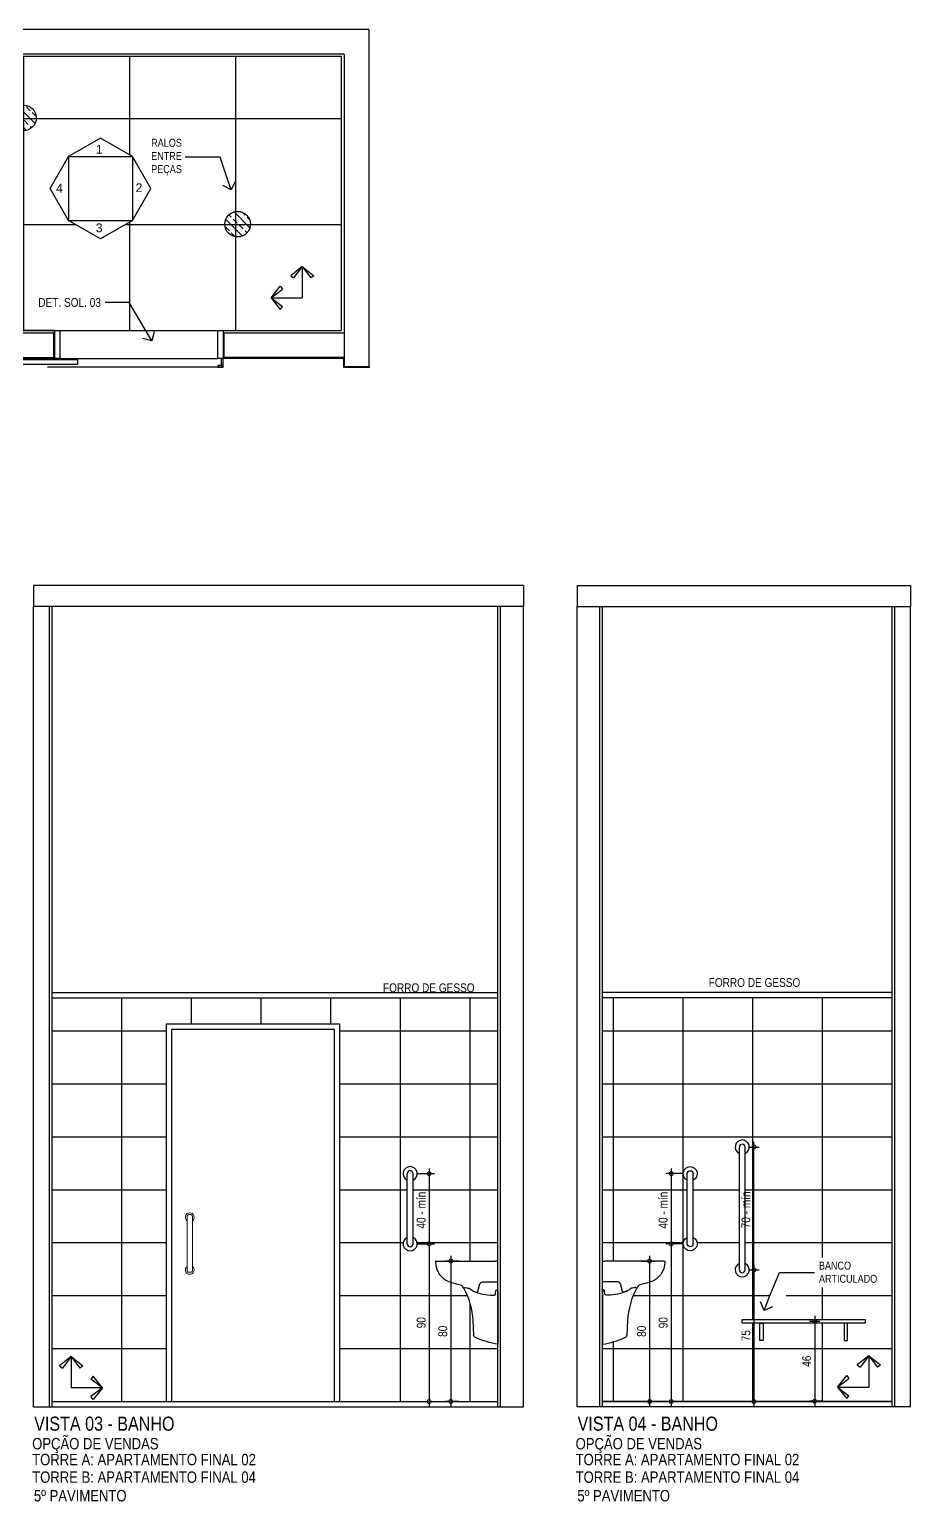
# Model space of a CAD drawing. Header units: metres. Extents: x 3 to 168, y -142 to 28.
# Drawn here: x 88.39 to 93.4, y -102.99 to -94.6 of the extents above; entities that cross this region are included whole.
import ezdxf
from ezdxf import colors
from ezdxf.entities.mleader import LeaderData, LeaderLine
from ezdxf.math import Vec2, Vec3

# ---------------------------------------------------------------- set-up
doc = ezdxf.new("R2010")
doc.units = ezdxf.units.M
doc.linetypes.add('DASHEDX2', pattern=[1.5, 1, -0.5])
for name, color, linetype in [('ARQ-ALV ACAB', 4, 'Continuous'), ('ARQ-ALV OSSO', 5, 'Continuous'), ('ARQ-AUX1', 1, 'Continuous'), ('ARQ-AUX2', 2, 'Continuous'), ('ARQ-CAX', 1, 'Continuous'), ('ARQ-CERÂMICA', 7, 'Continuous'), ('ARQ-DIM', 2, 'Continuous'), ('ARQ-HID', 2, 'Continuous'), ('ARQ-PRJ', 7, 'DASHEDX2'), ('ARQ-SIM', 1, 'Continuous'), ('ARQ-TXT', 2, 'Continuous')]:
    doc.layers.add(name, color=color, linetype=linetype)
doc.layers.add('ARQ-POR', color=1, linetype='Continuous', lineweight=20)
doc.styles.add('Adesa', font='ARIALN.TTF')
doc.styles.add('Arial', font='arial.ttf')
doc.dimstyles.new('ADESA 1-0025', dxfattribs={"dimtxt": 0.05, "dimasz": 0.045, "dimexe": 0.03, "dimexo": 0.04, "dimgap": 0.02, "dimtad": 1, "dimtoh": 1, "dimdec": 0, "dimlfac": 100, "dimzin": 4, "dimtxsty": 'Adesa', "dimblk": 'DOTSMALL', "dimcen": 1, "dimdle": 0.03, "dimclrd": 1, "dimclre": 1, "dimclrt": 256, "dimazin": 1, "dimtm": 1e-09, "dimtfac": 1, "dimtdec": 0, "dimtix": 1, "dimtmove": 2, "dimatfit": 0, "dimldrblk": 'DOTSMALL', "dimfxl": 0.8, "dimtvp": 2, "dimtolj": 1, "dimtzin": 0, "dimarcsym": 0})

# ---------------------------------------------------------------- blocks, each defined once
blk = doc.blocks.new('A$C3DDA30F3')
for points in [[(0.03, 0.22), (0, 0.22), (0, 0.21), (0.03, 0.21)], [(0.01, 0.21), (0, 0.21), (0, 0.17), (0.01, 0.17)], [(0, 0.17), (0.03, 0.17), (0.03, 0.01), (0, 0.01)], [(0.83, 0.205), (1.78, 0.205), (1.78, 0.175), (0.83, 0.175)], [(0.93, 0.17), (0.96, 0.17), (0.96, 0.01), (0.93, 0.01)]]:
    blk.add_lwpolyline(points, close=True)
at = {"layer": 'ARQ-PRJ'}
for points in [[(0, 0.22), (1.91, 0.22)], [(1.91, 0.17), (1.91, 0.17), (1.91, 0.22)]]:
    blk.add_lwpolyline(points, dxfattribs=at)
blk = doc.blocks.new('VISTA')
at = {"layer": 'ARQ-SIM'}
blk.add_lwpolyline([(-0.00525, -0.00909), (-0.00525, 0.00909), (0, 0)], close=True, dxfattribs=at)
at = {"layer": 'ARQ-SIM', "color": 5, "style": 'Adesa'}
blk.add_attdef('4', (-0.0019, -0.00135), '', height=0.0025, rotation=90, dxfattribs=at)
blk = doc.blocks.new('_DotSmall')
at = {"color": 0, "linetype": 'ByBlock', "const_width": 0.5}
blk.add_lwpolyline([(-0.0625, 0, 1), (0.0625, 0, 1)], format="xyb", close=True, dxfattribs=at)
blk = doc.blocks.new('*D412')
at = {"layer": 'ARQ-DIM', "color": 1, "lineweight": -2, "transparency": 16777216}
for p, q in [((92.4856, -100.9686), (92.5423, -100.9686)), ((92.5123, -101.6986), (92.5123, -100.9386)), ((92.4856, -101.6686), (92.5423, -101.6686))]:
    blk.add_line(p, q, dxfattribs=at)
at = {"layer": 'Defpoints', "color": 0, "transparency": 16777216}
for p in [(92.4456, -100.9686), (92.5123, -100.9686), (92.4456, -101.6686)]:
    blk.add_point(p, dxfattribs=at)
at = {"layer": 'ARQ-DIM', "color": 1, "lineweight": -2, "transparency": 16777216, "xscale": 0.045, "yscale": 0.045, "zscale": 0.045}
for p, rotation in [((92.5123, -100.9686), 90), ((92.5123, -101.6686), 270)]:
    blk.add_blockref('_DotSmall', p, dxfattribs=dict(at, rotation=rotation))
at = {"layer": 'ARQ-DIM', "transparency": 16777216, "insert": (92.4667, -101.3186), "char_height": 0.05, "attachment_point": 5, "rotation": 90, "style": 'Adesa'}
blk.add_mtext('\\A1;70 - mín.', dxfattribs=at)
blk = doc.blocks.new('barra2')
for p, q in [((-0.03, 0.0165), (0.67, 0.0165)), ((-0.03, -0.0165), (0.67, -0.0165))]:
    blk.add_line(p, q)
for centre, radius, start, end in [((-0.03, 0), 0.04, 24.36198, 335.63802), ((-0.03, 0), 0.0165, 90, 270), ((0.67, 0), 0.04, 204.36198, 155.63802), ((0.67, 0), 0.0165, 270, 90)]:
    blk.add_arc(centre, radius, start, end)
blk = doc.blocks.new('*D413')
at = {"layer": 'ARQ-DIM', "color": 1, "lineweight": -2, "transparency": 16777216}
for p, q in [((92.5123, -101.6386), (92.5123, -102.4486)), ((92.4818, -101.6686), (92.5423, -101.6686)), ((92.4818, -102.4186), (92.5423, -102.4186))]:
    blk.add_line(p, q, dxfattribs=at)
at = {"layer": 'Defpoints', "color": 0, "transparency": 16777216}
for p in [(92.4418, -101.6686), (92.4418, -102.4186), (92.5123, -102.4186)]:
    blk.add_point(p, dxfattribs=at)
at = {"layer": 'ARQ-DIM', "color": 1, "lineweight": -2, "transparency": 16777216, "xscale": 0.045, "yscale": 0.045, "zscale": 0.045}
for p, rotation in [((92.5123, -101.6686), 90), ((92.5123, -102.4186), 270)]:
    blk.add_blockref('_DotSmall', p, dxfattribs=dict(at, rotation=rotation))
at = {"layer": 'ARQ-DIM', "transparency": 16777216, "insert": (92.4669, -102.0436), "char_height": 0.05, "attachment_point": 5, "rotation": 90, "style": 'Adesa'}
blk.add_mtext('\\A1;75', dxfattribs=at)
blk = doc.blocks.new('*D414')
at = {"layer": 'ARQ-DIM', "color": 1, "lineweight": -2, "transparency": 16777216}
for p, q in [((92.8293, -101.9614), (92.8882, -101.9614)), ((92.8582, -101.9314), (92.8582, -102.4468)), ((92.903, -102.4168), (92.8282, -102.4168))]:
    blk.add_line(p, q, dxfattribs=at)
at = {"layer": 'Defpoints', "color": 0, "transparency": 16777216}
for p in [(92.7893, -101.9614), (92.8582, -102.4168), (92.943, -102.4168)]:
    blk.add_point(p, dxfattribs=at)
at = {"layer": 'ARQ-DIM', "color": 1, "lineweight": -2, "transparency": 16777216, "xscale": 0.045, "yscale": 0.045, "zscale": 0.045}
for p, rotation in [((92.8582, -101.9614), 90), ((92.8582, -102.4168), 270)]:
    blk.add_blockref('_DotSmall', p, dxfattribs=dict(at, rotation=rotation))
at = {"layer": 'ARQ-DIM', "transparency": 16777216, "insert": (92.8126, -102.1891), "char_height": 0.05, "attachment_point": 5, "rotation": 90, "style": 'Adesa'}
blk.add_mtext('\\A1;46', dxfattribs=at)
blk = doc.blocks.new('_Open90')
at = {"color": 0, "linetype": 'ByBlock', "lineweight": -2}
for p, q in [((0, 0), (-1, 0)), ((-0.5, 0.5), (0, 0)), ((0, 0), (-0.5, -0.5))]:
    blk.add_line(p, q, dxfattribs=at)
blk = doc.blocks.new('A$C5FB24879')
for p, q in [((0, 0.2579), (0, 0.4299)), ((0, 0.4299), (0.0144, 0.4299)), ((0, 0.2579), (0, -0.0437)), ((0.1435, 0.0907), (0.1391, 0.0084))]:
    blk.add_line(p, q)
blk.add_lwpolyline([(0.351, 0.4299, -0.439815), (0.3554, 0.426, -0.331931), (0.2709, 0.3099, -0.01466), (0.2144, 0.2942, 0.272731), (0.1998, 0.28, -0.743106), (0.1903, 0.2787, 0.372784), (0.1868, 0.2804, -0.001465), (0.1839, 0.2795, -0.012311), (0.1601, 0.2734, -0.169504), (0.1191, 0.2529, -0.348371), (0.1136, 0.257), (0.1022, 0.2997, 0.339603), (0.0877, 0.3108), (0, 0.3108)], format="xyb")
blk.add_lwpolyline([(0.3515, 0.4299), (0.0145, 0.4299)])
at = {"ltscale": 0.041515}
blk.add_lwpolyline([(0.1413, 0.2594, -0.10405), (0.0305, 0.236), (0.0222, 0.236, -0.385314), (0.0132, 0.2441), (0.0114, 0.2624, 0.385314), (0.0074, 0.266), (0.003, 0.266, 0.414214), (0, 0.263)], format="xyb", dxfattribs=at)
for centre, radius, start, end in [((0.5931, 0.0669), 0.4502, 152.11423, 176.97564), ((0.1241, 0.0092), 0.015, 285.44377, 356.97588), ((-0.0786, 0.4503), 0.5003, 279.03956, 294.36913)]:
    blk.add_arc(centre, radius, start, end)
blk = doc.blocks.new('*D424')
at = {"layer": 'ARQ-DIM', "color": 1, "lineweight": -2, "transparency": 16777216}
for p, q in [((91.8725, -101.6186), (91.9479, -101.6186)), ((91.9179, -101.5886), (91.9179, -102.4486)), ((91.8725, -102.4186), (91.9479, -102.4186))]:
    blk.add_line(p, q, dxfattribs=at)
at = {"layer": 'Defpoints', "color": 0, "transparency": 16777216}
for p in [(91.8325, -101.6186), (91.8325, -102.4186), (91.9179, -102.4186)]:
    blk.add_point(p, dxfattribs=at)
at = {"layer": 'ARQ-DIM', "color": 1, "lineweight": -2, "transparency": 16777216, "xscale": 0.045, "yscale": 0.045, "zscale": 0.045}
for p, rotation in [((91.9179, -101.6186), 90), ((91.9179, -102.4186), 270)]:
    blk.add_blockref('_DotSmall', p, dxfattribs=dict(at, rotation=rotation))
at = {"layer": 'ARQ-DIM', "transparency": 16777216, "insert": (91.8724, -102.0186), "char_height": 0.05, "attachment_point": 5, "rotation": 90, "style": 'Adesa'}
blk.add_mtext('\\A1;80', dxfattribs=at)
blk = doc.blocks.new('*U275')
for p, q in [((-0.03, 0.0165), (0.37, 0.0165)), ((-0.03, -0.0165), (0.37, -0.0165))]:
    blk.add_line(p, q)
for centre, radius, start, end in [((-0.03, 0), 0.04, 24.36198, 335.63802), ((-0.03, 0), 0.0165, 90, 270), ((0.37, 0), 0.04, 204.36198, 155.63802), ((0.37, 0), 0.0165, 270, 90)]:
    blk.add_arc(centre, radius, start, end)
blk = doc.blocks.new('*D425')
at = {"layer": 'ARQ-DIM', "color": 1, "lineweight": -2, "transparency": 16777216}
for p, q in [((92.041, -101.4904), (92.041, -102.4489)), ((92.1093, -101.5204), (92.011, -101.5204)), ((92.3007, -102.4189), (92.011, -102.4189))]:
    blk.add_line(p, q, dxfattribs=at)
at = {"layer": 'Defpoints', "color": 0, "transparency": 16777216}
for p in [(92.1493, -101.5204, -0.0002), (92.041, -102.4189), (92.3407, -102.4189, -0.0001)]:
    blk.add_point(p, dxfattribs=at)
at = {"layer": 'ARQ-DIM', "color": 1, "lineweight": -2, "transparency": 16777216, "xscale": 0.045, "yscale": 0.045, "zscale": 0.045}
for p, rotation in [((92.041, -101.5204), 90), ((92.041, -102.4189), 270)]:
    blk.add_blockref('_DotSmall', p, dxfattribs=dict(at, rotation=rotation))
at = {"layer": 'ARQ-DIM', "transparency": 16777216, "insert": (91.9954, -101.9696), "char_height": 0.05, "attachment_point": 5, "rotation": 90, "style": 'Adesa'}
blk.add_mtext('\\A1;90', dxfattribs=at)
blk = doc.blocks.new('*D426')
at = {"layer": 'ARQ-DIM', "color": 1, "lineweight": -2, "transparency": 16777216}
for p, q in [((92.1093, -101.1204), (92.011, -101.1204)), ((92.041, -101.0904), (92.041, -101.5504)), ((92.1058, -101.5204), (92.011, -101.5204))]:
    blk.add_line(p, q, dxfattribs=at)
at = {"layer": 'Defpoints', "color": 0, "transparency": 16777216}
for p in [(92.1493, -101.1204, -0.0002), (92.041, -101.5204), (92.1458, -101.5204, -0.0001)]:
    blk.add_point(p, dxfattribs=at)
at = {"layer": 'ARQ-DIM', "color": 1, "lineweight": -2, "transparency": 16777216, "xscale": 0.045, "yscale": 0.045, "zscale": 0.045}
for p, rotation in [((92.041, -101.1204), 90), ((92.041, -101.5204), 270)]:
    blk.add_blockref('_DotSmall', p, dxfattribs=dict(at, rotation=rotation))
at = {"layer": 'ARQ-DIM', "transparency": 16777216, "insert": (91.9954, -101.3204), "char_height": 0.05, "attachment_point": 5, "rotation": 90, "style": 'Adesa'}
blk.add_mtext('\\A1;40 - mín.', dxfattribs=at)
blk = doc.blocks.new('*D427')
at = {"layer": 'ARQ-DIM', "color": 1, "lineweight": -2, "transparency": 16777216}
for p, q in [((90.8309, -101.6186), (90.7555, -101.6186)), ((90.7855, -101.5886), (90.7855, -102.4486)), ((90.8309, -102.4186), (90.7555, -102.4186))]:
    blk.add_line(p, q, dxfattribs=at)
at = {"layer": 'Defpoints', "color": 0, "transparency": 16777216}
for p in [(90.8709, -101.6186), (90.7855, -102.4186), (90.8709, -102.4186)]:
    blk.add_point(p, dxfattribs=at)
at = {"layer": 'ARQ-DIM', "color": 1, "lineweight": -2, "transparency": 16777216, "xscale": 0.045, "yscale": 0.045, "zscale": 0.045}
for p, rotation in [((90.7855, -101.6186), 90), ((90.7855, -102.4186), 270)]:
    blk.add_blockref('_DotSmall', p, dxfattribs=dict(at, rotation=rotation))
at = {"layer": 'ARQ-DIM', "transparency": 16777216, "insert": (90.74, -102.0186), "char_height": 0.05, "attachment_point": 5, "rotation": 90, "style": 'Adesa'}
blk.add_mtext('\\A1;80', dxfattribs=at)
blk = doc.blocks.new('*D428')
at = {"layer": 'ARQ-DIM', "color": 1, "lineweight": -2, "transparency": 16777216}
for p, q in [((90.6624, -101.4904), (90.6624, -102.4489)), ((90.5941, -101.5204), (90.6924, -101.5204)), ((90.4427, -102.4189), (90.6924, -102.4189))]:
    blk.add_line(p, q, dxfattribs=at)
at = {"layer": 'Defpoints', "color": 0, "transparency": 16777216}
for p in [(90.5541, -101.5204, -0.0002), (90.4027, -102.4189, -0.0001), (90.6624, -102.4189)]:
    blk.add_point(p, dxfattribs=at)
at = {"layer": 'ARQ-DIM', "color": 1, "lineweight": -2, "transparency": 16777216, "xscale": 0.045, "yscale": 0.045, "zscale": 0.045}
for p, rotation in [((90.6624, -101.5204), 90), ((90.6624, -102.4189), 270)]:
    blk.add_blockref('_DotSmall', p, dxfattribs=dict(at, rotation=rotation))
at = {"layer": 'ARQ-DIM', "transparency": 16777216, "insert": (90.6169, -101.9696), "char_height": 0.05, "attachment_point": 5, "rotation": 90, "style": 'Adesa'}
blk.add_mtext('\\A1;90', dxfattribs=at)
blk = doc.blocks.new('*D429')
at = {"layer": 'ARQ-DIM', "color": 1, "lineweight": -2, "transparency": 16777216}
for p, q in [((90.5941, -101.1204), (90.6924, -101.1204)), ((90.6624, -101.0904), (90.6624, -101.5504)), ((90.5976, -101.5204), (90.6924, -101.5204))]:
    blk.add_line(p, q, dxfattribs=at)
at = {"layer": 'Defpoints', "color": 0, "transparency": 16777216}
for p in [(90.5541, -101.1204, -0.0002), (90.5576, -101.5204, -0.0001), (90.6624, -101.5204)]:
    blk.add_point(p, dxfattribs=at)
at = {"layer": 'ARQ-DIM', "color": 1, "lineweight": -2, "transparency": 16777216, "xscale": 0.045, "yscale": 0.045, "zscale": 0.045}
for p, rotation in [((90.6624, -101.1204), 90), ((90.6624, -101.5204), 270)]:
    blk.add_blockref('_DotSmall', p, dxfattribs=dict(at, rotation=rotation))
at = {"layer": 'ARQ-DIM', "transparency": 16777216, "insert": (90.6169, -101.3204), "char_height": 0.05, "attachment_point": 5, "rotation": 90, "style": 'Adesa'}
blk.add_mtext('\\A1;40 - mín.', dxfattribs=at)
blk = doc.blocks.new('PL RALO')
at = {"layer": 'ARQ-AUX2'}
h = blk.add_hatch(dxfattribs=at)
h.set_pattern_fill('BRASS', color=8, scale=0.01, angle=315)
h.set_pattern_definition([(315, (-278.116365, 1040.018154), (0.0449012806, 0.0449012806), []), (315, (-278.093914, 1040.040605), (0.0449012806, 0.0449012806), [0.03175, -0.015875])])
edge = h.paths.add_edge_path()
edge.add_arc((0, 0), 0.0729, 270, 630)
blk.add_circle((0, 0), 0.0729, dxfattribs=at)
blk = doc.blocks.new('Seta para pag.piso')
for p, q in [((0, 0.1126), (-0.0418, 0.0796)), ((0, 0.1126), (-0.0312, 0.0715)), ((0, 0.1126), (0, 0)), ((0, 0.1126), (0.0418, 0.0795)), ((0, 0.1126), (0.0312, 0.0715)), ((-0.0418, 0.0796), (-0.0312, 0.0715)), ((0.0418, 0.0795), (0.0312, 0.0715)), ((-0.1126, 0), (-0.0795, 0.0418)), ((-0.1126, 0), (-0.0715, 0.0312)), ((-0.1126, 0), (0, 0)), ((-0.1126, 0), (-0.0796, -0.0418)), ((-0.1126, 0), (-0.0715, -0.0312)), ((-0.0795, 0.0418), (-0.0715, 0.0312)), ((-0.0796, -0.0418), (-0.0715, -0.0312))]:
    blk.add_line(p, q)
blk = doc.blocks.new('AREAS MOLHADAS')
at = {"layer": 'ARQ-CERÂMICA'}
h = blk.add_hatch(dxfattribs=at)
h.set_pattern_fill('NET', color=256, scale=0.19)
h.set_pattern_definition([(0, (90.1635, -96.31593), (0, 0.60325), []), (90, (90.1635, -96.31593), (-0.60325, 4e-17), [])])
h.paths.add_polyline_path([(88.9722, -95.3254), (88.6085, -95.3254), (88.6085, -95.6892), (88.9722, -95.6892)], flags=0)
h.paths.add_polyline_path([(90.1635, -94.7559), (87.6234, -94.7559), (87.6234, -96.3159), (88.5284, -96.3158), (88.5584, -96.3158), (89.4584, -96.3159), (89.4884, -96.3159), (90.1635, -96.3159)])
h.paths.add_polyline_path([(88.6085, -95.3254), (88.7904, -95.2204), (88.9722, -95.3254), (89.0772, -95.5073), (88.9722, -95.6892), (88.7904, -95.7942), (88.6085, -95.6892), (88.5035, -95.5073)], flags=16)
h.paths.add_polyline_path([(88.7508, -95.321), (88.8148, -95.321), (88.8148, -95.2457), (88.7508, -95.2457)], flags=8)
h.paths.add_polyline_path([(88.525, -95.5428), (88.5888, -95.5428), (88.5888, -95.4678), (88.525, -95.4678)], flags=8)
h.paths.add_polyline_path([(88.9775, -95.5404), (89.0414, -95.5404), (89.0414, -95.4651), (88.9775, -95.4651)], flags=8)
h.paths.add_polyline_path([(88.7506, -95.7698), (88.815, -95.7698), (88.815, -95.6932), (88.7506, -95.6932)], flags=8)
h = blk.add_hatch(dxfattribs=at)
h.set_pattern_fill('LINE', color=256, scale=0.095)
h.set_pattern_definition([(0, (88.51396, -102.41855), (0, 0.301625), [])])
h.paths.add_polyline_path([(90.154, -102.4186), (91.054, -102.4186), (91.054, -102.0922, -0.066988), (90.9261, -102.0538, -0.328544), (90.9148, -102.0401), (90.9105, -101.9578, 0.107828), (90.8597, -101.7727, -0.406522), (90.8541, -101.7685, 0.272731), (90.8396, -101.7543, -0.014652), (90.7831, -101.7386, -0.331998), (90.6986, -101.6225, -0.4005), (90.7024, -101.6186), (91.0394, -101.6186), (91.054, -101.6186), (91.054, -100.1186), (88.514, -100.1186), (88.514, -102.4186), (89.164, -102.4186), (89.164, -100.2685), (90.154, -100.2685)])
h.paths.add_polyline_path([(90.5706, -101.1568), (90.5706, -101.484, -4.632624), (90.5376, -101.484), (90.5376, -101.1568, -4.632624)], flags=16)
h.paths.add_polyline_path([(90.7917, -102.0626), (90.7917, -101.9739), (90.6877, -101.9739), (90.6877, -102.0626)], flags=24)
h.paths.add_polyline_path([(90.6687, -102.0137), (90.6687, -101.925), (90.5646, -101.925), (90.5646, -102.0137)], flags=24)
h.paths.add_polyline_path([(90.6686, -101.4438), (90.6686, -101.1927), (90.5645, -101.1927), (90.5645, -101.4438)], flags=24)
h = blk.add_hatch(dxfattribs=at)
h.set_pattern_fill('LINE', color=256, scale=0.125, angle=90)
h.set_pattern_definition([(90, (88.51396, -102.41855), (-0.396875, 2e-17), [])])
h.paths.add_polyline_path([(90.154, -102.4186), (91.054, -102.4186), (91.054, -102.0922, -0.066988), (90.9261, -102.0538, -0.328544), (90.9148, -102.0401), (90.9105, -101.9578, 0.107828), (90.8597, -101.7727, -0.406522), (90.8541, -101.7685, 0.272731), (90.8396, -101.7543, -0.014652), (90.7831, -101.7386, -0.331998), (90.6986, -101.6225, -0.4005), (90.7024, -101.6186), (91.0394, -101.6186), (91.054, -101.6186), (91.054, -100.1186), (88.514, -100.1186), (88.514, -102.4186), (89.164, -102.4186), (89.164, -100.2685), (90.154, -100.2685)])
h.paths.add_polyline_path([(90.5706, -101.1568), (90.5706, -101.484, -4.632624), (90.5376, -101.484), (90.5376, -101.1568, -4.632624)], flags=16)
h.paths.add_polyline_path([(90.7917, -102.0626), (90.7917, -101.9739), (90.6877, -101.9739), (90.6877, -102.0626)], flags=24)
h.paths.add_polyline_path([(90.6687, -102.0137), (90.6687, -101.925), (90.5646, -101.925), (90.5646, -102.0137)], flags=24)
h.paths.add_polyline_path([(90.6686, -101.4438), (90.6686, -101.1927), (90.5645, -101.1927), (90.5645, -101.4438)], flags=24)
h = blk.add_hatch(dxfattribs=at)
h.set_pattern_fill('LINE', color=256, scale=0.095)
h.set_pattern_definition([(0, (93.29932, -102.41855), (0, 0.301625), [])])
h.paths.add_polyline_path([(91.6494, -100.1186), (91.6494, -101.6186), (91.6638, -101.6186), (92.0047, -101.6186, -0.341165), (91.9203, -101.7386, -0.014652), (91.8638, -101.7543, 0.272731), (91.8493, -101.7685, -0.406522), (91.8437, -101.7727, 0.107828), (91.7929, -101.9578), (91.7886, -102.0401, -0.328544), (91.7773, -102.0538, -0.066988), (91.6494, -102.0922), (91.6494, -102.4186), (93.2993, -102.4186), (93.2993, -100.1186)])
h.paths.add_polyline_path([(92.4621, -101.005), (92.4621, -101.6321, -4.632624), (92.4291, -101.6321), (92.4291, -101.005, -4.632624)], flags=16)
h.paths.add_polyline_path([(92.1658, -101.1568), (92.1658, -101.484, -4.632624), (92.1328, -101.484), (92.1328, -101.1568, -4.632624)], flags=16)
h.paths.add_polyline_path([(93.1456, -101.9514), (93.1456, -101.9714), (93.0456, -101.9714), (93.0456, -102.0714), (93.0256, -102.0714), (93.0256, -101.9714), (92.5656, -101.9714), (92.5656, -102.0714), (92.5456, -102.0714), (92.5456, -101.9714), (92.4456, -101.9714), (92.4456, -101.9514)], flags=16)
h.paths.add_polyline_path([(92.5185, -101.4429), (92.5185, -101.1919), (92.4144, -101.1919), (92.4144, -101.4429)], flags=24)
h.paths.add_polyline_path([(92.5186, -102.088), (92.5186, -101.9993), (92.4146, -101.9993), (92.4146, -102.088)], flags=24)
h.paths.add_polyline_path([(92.8644, -102.2324), (92.8644, -102.1437), (92.7603, -102.1437), (92.7603, -102.2324)], flags=24)
edge = h.paths.add_edge_path(flags=16)
edge.add_line((92.8675, -101.7681), (93.226, -101.7681))
edge.add_line((93.226, -101.7681), (93.226, -101.5986))
edge.add_line((93.226, -101.5986), (92.8675, -101.5986))
edge.add_line((92.8675, -101.5986), (92.8675, -101.7681))
edge.add_line((92.6575, -101.6832), (92.8575, -101.6832))
edge.add_line((92.5978, -101.8305), (92.6575, -101.6832))
edge.add_line((92.6185, -101.8793), (92.5697, -101.9))
edge.add_line((92.5697, -101.9), (92.549, -101.8511))
edge.add_line((92.5697, -101.9), (92.5978, -101.8305))
h.paths.add_polyline_path([(91.9241, -102.0626), (91.9241, -101.9739), (91.82, -101.9739), (91.82, -102.0626)], flags=24)
h.paths.add_polyline_path([(92.0472, -102.0137), (92.0472, -101.925), (91.9431, -101.925), (91.9431, -102.0137)], flags=24)
h.paths.add_polyline_path([(92.0472, -101.4438), (92.0472, -101.1927), (91.9431, -101.1927), (91.9431, -101.4438)], flags=24)
h = blk.add_hatch(dxfattribs=at)
h.set_pattern_fill('LINE', color=256, scale=0.125, angle=90)
h.set_pattern_definition([(90, (93.29932, -102.41855), (-0.396875, 2e-17), [])])
h.paths.add_polyline_path([(91.6494, -100.1186), (91.6494, -101.6186), (91.6638, -101.6186), (92.0047, -101.6186, -0.341165), (91.9203, -101.7386, -0.014652), (91.8638, -101.7543, 0.272731), (91.8493, -101.7685, -0.406522), (91.8437, -101.7727, 0.107828), (91.7929, -101.9578), (91.7886, -102.0401, -0.328544), (91.7773, -102.0538, -0.066988), (91.6494, -102.0922), (91.6494, -102.4186), (93.2993, -102.4186), (93.2993, -100.1186)])
h.paths.add_polyline_path([(92.4621, -101.005), (92.4621, -101.6321, -4.632624), (92.4291, -101.6321), (92.4291, -101.005, -4.632624)], flags=16)
h.paths.add_polyline_path([(92.1658, -101.1568), (92.1658, -101.484, -4.632624), (92.1328, -101.484), (92.1328, -101.1568, -4.632624)], flags=16)
h.paths.add_polyline_path([(92.4456, -101.9514), (93.1456, -101.9514), (93.1456, -101.9714), (93.0456, -101.9714), (93.0456, -102.0714), (93.0256, -102.0714), (93.0256, -101.9714), (92.5656, -101.9714), (92.5656, -102.0714), (92.5456, -102.0714), (92.5456, -101.9714), (92.4456, -101.9714)], flags=16)
h.paths.add_polyline_path([(92.5185, -101.4429), (92.5185, -101.1919), (92.4144, -101.1919), (92.4144, -101.4429)], flags=24)
h.paths.add_polyline_path([(92.5186, -102.088), (92.5186, -101.9993), (92.4146, -101.9993), (92.4146, -102.088)], flags=24)
h.paths.add_polyline_path([(92.8644, -102.2324), (92.8644, -102.1437), (92.7603, -102.1437), (92.7603, -102.2324)], flags=24)
edge = h.paths.add_edge_path(flags=16)
edge.add_line((92.8675, -101.7681), (93.226, -101.7681))
edge.add_line((93.226, -101.7681), (93.226, -101.5986))
edge.add_line((93.226, -101.5986), (92.8675, -101.5986))
edge.add_line((92.8675, -101.5986), (92.8675, -101.7681))
edge.add_line((92.6575, -101.6832), (92.8575, -101.6832))
edge.add_line((92.5978, -101.8305), (92.6575, -101.6832))
edge.add_line((92.6185, -101.8793), (92.5697, -101.9))
edge.add_line((92.5697, -101.9), (92.549, -101.8511))
edge.add_line((92.5697, -101.9), (92.5978, -101.8305))
h.paths.add_polyline_path([(91.9241, -102.0626), (91.9241, -101.9739), (91.82, -101.9739), (91.82, -102.0626)], flags=24)
h.paths.add_polyline_path([(92.0472, -102.0137), (92.0472, -101.925), (91.9431, -101.925), (91.9431, -102.0137)], flags=24)
h.paths.add_polyline_path([(92.0472, -101.4438), (92.0472, -101.1927), (91.9431, -101.1927), (91.9431, -101.4438)], flags=24)
at = {"layer": 'ARQ-ALV ACAB'}
for p, q in [((88.5284, -96.4758, 0), (87.2323, -96.4759, 0)), ((90.1735, -96.4759, 0), (89.4884, -96.4759, 0)), ((90.1735, -96.4759, 0), (90.1735, -96.5259, 0)), ((88.514, -102.4486, 0), (88.514, -97.8886, 0)), ((91.054, -102.4486, 0), (91.054, -97.8886, 0)), ((91.6494, -102.4486, 0), (91.6494, -97.8886, 0)), ((93.2993, -102.4486, 0), (93.2993, -97.8886, 0)), ((88.514, -102.4186, 0), (91.054, -102.4186, 0)), ((93.2993, -102.4186, 0), (91.6494, -102.4186, 0))]:
    blk.add_line(p, q, dxfattribs=at)
at = {"layer": 'ARQ-ALV ACAB', "elevation": 0}
for points in [[(89.4884, -96.3159), (90.1635, -96.3159), (90.1635, -94.7559), (87.6234, -94.7559), (87.6234, -96.3159)], [(88.5284, -96.3158), (87.6234, -96.3159)], [(88.5284, -96.3158), (88.5284, -96.4758)], [(90.1735, -96.5259), (90.3235, -96.5259)]]:
    blk.add_lwpolyline(points, dxfattribs=at)
at = {"layer": 'ARQ-ALV ACAB'}
blk.add_lwpolyline([(89.4884, -96.3159), (89.4884, -96.476)], dxfattribs=at)
at = {"layer": 'ARQ-ALV OSSO'}
for p, q in [((90.1785, -94.7409, 0), (90.1785, -96.5209, 0)), ((90.1785, -96.3309, 0), (89.4934, -96.3309, 0)), ((90.1785, -96.4709, 0), (89.4934, -96.4709, 0)), ((88.409, -102.4486, 0), (88.409, -97.8886, 0)), ((88.499, -102.4486, 0), (88.499, -97.8886, 0)), ((91.0689, -102.4486, 0), (91.0689, -97.8886, 0)), ((91.1989, -102.4486, 0), (91.1989, -97.8886, 0)), ((91.5045, -102.4486, 0), (91.5045, -97.8886, 0)), ((91.6344, -102.4486, 0), (91.6344, -97.8886, 0)), ((93.3143, -102.4486, 0), (93.3143, -97.8886, 0)), ((93.4043, -102.4486, 0), (93.4043, -97.8886, 0)), ((88.409, -102.4486, 0), (91.1989, -102.4486, 0)), ((93.4043, -102.4486, 0), (91.5045, -102.4486, 0))]:
    blk.add_line(p, q, dxfattribs=at)
at = {"layer": 'ARQ-ALV OSSO', "elevation": 0}
for points in [[(90.3185, -94.6009), (87.0873, -94.6009), (87.0873, -96.4709), (88.5234, -96.4708)], [(90.1785, -94.7409), (87.2277, -94.7409)], [(88.5234, -96.3308), (87.2273, -96.3309)], [(88.5234, -96.3308), (88.5234, -96.4708)], [(90.1785, -96.5209), (90.3185, -96.5209)]]:
    blk.add_lwpolyline(points, dxfattribs=at)
at = {"layer": 'ARQ-ALV OSSO'}
for points in [[(90.3185, -94.6009), (90.3185, -96.5209)], [(89.4934, -96.3309), (89.4934, -96.471)]]:
    blk.add_lwpolyline(points, dxfattribs=at)
at = {"layer": 'ARQ-AUX1'}
for p, q in [((88.514, -100.0886, 0), (91.054, -100.0886, 0)), ((88.514, -100.1186, 0), (91.054, -100.1186, 0)), ((93.2993, -100.0886, 0), (91.6494, -100.0886, 0)), ((93.2993, -100.1186, 0), (91.6494, -100.1186, 0))]:
    blk.add_line(p, q, dxfattribs=at)
at = {"layer": 'ARQ-AUX1', "elevation": 0}
for points in [[(88.5584, -96.3158), (89.4584, -96.3159)], [(88.5584, -96.4758), (89.4584, -96.4757)]]:
    blk.add_lwpolyline(points, dxfattribs=at)
at = {"layer": 'ARQ-AUX2'}
for p, q in [((91.1989, -97.7686, 0), (88.409, -97.7686, 0)), ((91.5045, -97.7686, 0), (93.4043, -97.7686, 0)), ((91.1989, -97.8886, 0), (88.409, -97.8886, 0)), ((91.5045, -97.8886, 0), (93.4043, -97.8886, 0))]:
    blk.add_line(p, q, dxfattribs=at)
at = {"layer": 'ARQ-AUX2', "elevation": 0}
for points in [[(88.409, -97.7686), (88.409, -97.8886)], [(91.1989, -97.7686), (91.1989, -97.8886)], [(91.5045, -97.7686), (91.5045, -97.8886)], [(93.4043, -97.7686), (93.4043, -97.8886)]]:
    blk.add_lwpolyline(points, dxfattribs=at)
at = {"layer": 'ARQ-CAX', "elevation": 0}
for points in [[(90.154, -100.2685), (89.164, -100.2685), (89.164, -102.4186), (90.154, -102.4186)], [(90.124, -100.2985), (89.194, -100.2985), (89.194, -102.4186), (90.124, -102.4186)]]:
    blk.add_lwpolyline(points, close=True, dxfattribs=at)
at = {"layer": 'ARQ-HID', "elevation": 0}
for points in [[(92.4456, -101.9514), (93.1456, -101.9514), (93.1456, -101.9714), (92.4456, -101.9714)], [(92.5456, -101.9714), (92.5656, -101.9714), (92.5656, -102.0714), (92.5456, -102.0714)], [(93.0456, -101.9714), (93.0256, -101.9714), (93.0256, -102.0714), (93.0456, -102.0714)]]:
    blk.add_lwpolyline(points, close=True, dxfattribs=at)
at = {"layer": 'ARQ-POR', "elevation": 0}
for points in [[(89.3039, -101.3535), (89.2939, -101.3535, 0.414214), (89.2839, -101.3635), (89.2839, -101.6735, 0.46386), (89.2939, -101.6813), (89.3039, -101.6813, 0.46386), (89.3139, -101.6735), (89.3139, -101.3635)], [(89.3039, -101.3535), (89.3039, -101.3535, -0.414214), (89.3139, -101.3635)]]:
    blk.add_lwpolyline(points, format="xyb", dxfattribs=at)
at = {"layer": 'ARQ-POR'}
for centre, start, end in [((89.2989, -101.3685, 0), 306.91082, 233.12056), ((89.2989, -101.6685, 0), 126.87944, 53.08918)]:
    blk.add_arc(centre, 0.025, start, end, dxfattribs=at)
at = {"layer": 'ARQ-CAX', "rotation": 179.9933788427209}
blk.add_blockref('A$C3DDA30F3', (89.4884, -96.3059, 0), dxfattribs=at)
at = {"layer": 'ARQ-CERÂMICA'}
for p in [(88.3517, -95.1051), (89.5711, -95.7105)]:
    blk.add_blockref('PL RALO', p, dxfattribs=at)
at = {"layer": 'ARQ-CERÂMICA', "yscale": 1.58230973583663, "zscale": 1.58230973583663}
for p, xscale, rotation in [((89.9396, -96.1298), -1.58230973583663, 90), ((88.6228, -102.3413), 1.58230973583663, 270), ((93.1668, -102.3362), -1.58230973583663, 90)]:
    blk.add_blockref('Seta para pag.piso', p, dxfattribs=dict(at, xscale=xscale, rotation=rotation))
at = {"layer": 'ARQ-HID', "rotation": 90.00000000000001}
for name, p in [('barra2', (92.4456, -101.6386, 0)), ('*U275', (90.5541, -101.4904, -0.0001))]:
    blk.add_blockref(name, p, dxfattribs=at)
at = {"layer": 'ARQ-HID', "xscale": -1, "rotation": 270}
blk.add_blockref('*U275', (92.1493, -101.4904, -0.0001), dxfattribs=at)
at = {"layer": 'ARQ-HID', "xscale": -1}
blk.add_blockref('A$C5FB24879', (91.054, -102.0485, 0), dxfattribs=at)
at = {"layer": 'ARQ-HID'}
blk.add_blockref('A$C5FB24879', (91.6494, -102.0485, 0), dxfattribs=at)
at = {"layer": 'ARQ-SIM', "ltscale": 0.03}
ref = blk.add_blockref('VISTA', (88.7904, -95.2204, 0), dxfattribs=dict(at, xscale=-20.00000000011565, yscale=20.00000000011565, zscale=20.00000000011565, rotation=270))
ref.add_attrib('4', '1', (88.7634, -95.3084, 0), dxfattribs={"color": 3, "height": 0.05, "style": 'Arial'})
ref = blk.add_blockref('VISTA', (88.5035, -95.5073, 0), dxfattribs=dict(at, xscale=20.00000000011565, yscale=20.00000000011565, zscale=20.00000000011565, rotation=180))
ref.add_attrib('4', '4', (88.5375, -95.5303, 0), dxfattribs={"color": 3, "height": 0.05, "style": 'Arial'})
ref = blk.add_blockref('VISTA', (89.0772, -95.5073, 0), dxfattribs=dict(at, xscale=-20.00000000011565, yscale=20.00000000011565, zscale=20.00000000011565, rotation=180))
ref.add_attrib('4', '2', (88.99, -95.5279, 0), dxfattribs={"color": 3, "height": 0.05, "style": 'Arial'})
ref = blk.add_blockref('VISTA', (88.7904, -95.7942, 0), dxfattribs=dict(at, xscale=20.00000000011565, yscale=20.00000000011565, zscale=20.00000000011565, rotation=270))
ref.add_attrib('4', '3', (88.7634, -95.7562, 0), dxfattribs={"color": 3, "height": 0.05, "style": 'Arial'})
at = {"layer": 'ARQ-TXT', "style": 'Adesa'}
for s, height, p in [('FORRO DE GESSO', 0.05, (90.3992, -100.0863, 108.9697)), ('FORRO DE GESSO', 0.05, (92.2545, -100.0563, 108.9697)), ('OPÇÃO DE VENDAS', 0.065, (88.401, -102.6914, 217.9394)), ('OPÇÃO DE VENDAS', 0.065, (91.4965, -102.6914, 217.9394)), ('TORRE A: APARTAMENTO FINAL 02', 0.065, (88.401, -102.7818, 217.9394)), ('TORRE A: APARTAMENTO FINAL 02', 0.065, (91.4965, -102.7818, 217.9394)), ('TORRE B: APARTAMENTO FINAL 04 ', 0.065, (88.401, -102.8819, 217.9394)), ('TORRE B: APARTAMENTO FINAL 04 ', 0.065, (91.4965, -102.8819, 217.9394)), ('5º PAVIMENTO', 0.065, (88.411, -102.9878, 544.8484)), ('5º PAVIMENTO', 0.065, (91.5065, -102.9878, 544.8484))]:
    blk.add_text(s, height=height, dxfattribs=at).set_placement(p)
at = {"layer": 'ARQ-TXT', "ltscale": 0.5, "style": 'Adesa'}
for s, p in [('VISTA 03 - BANHO', (88.4124, -102.5849, 0)), ('VISTA 04 - BANHO', (91.5079, -102.5849, 0))]:
    blk.add_text(s, height=0.08, dxfattribs=at).set_placement(p)
at = {"layer": 'ARQ-DIM'}
for base, p1, p2, picture, middle in [((92.5123, -100.9686, 0), (92.4456, -101.6686, 0), (92.4456, -100.9686, 0), '*D412', (92.4667, -101.3186, 0)), ((90.6624, -101.5204, 0.0001), (90.5541, -101.1204, -0.0001), (90.5576, -101.5204, 0), '*D429', (90.6169, -101.3204, 0.0001)), ((92.041, -101.5204, 0.0001), (92.1493, -101.1204, -0.0001), (92.1458, -101.5204, 0), '*D426', (91.9954, -101.3204, 0.0001))]:
    dim = blk.add_linear_dim(base=base, p1=p1, p2=p2, angle=90, text='<> - mín.', dimstyle='ADESA 1-0025', dxfattribs=at)
    dim.commit()
    dim.dimension.update_dxf_attribs({"geometry": picture, "text_midpoint": middle})
for base, p1, p2, picture, middle in [((90.6624, -102.4189, 0.0001), (90.5541, -101.5204, -0.0001), (90.4027, -102.4189, 0), '*D428', (90.6169, -101.9696, 0.0001)), ((92.041, -102.4189, 0.0001), (92.1493, -101.5204, -0.0001), (92.3407, -102.4189, 0), '*D425', (91.9954, -101.9696, 0.0001)), ((90.7855, -102.4186, 0), (90.8709, -101.6186, 0), (90.8709, -102.4186, 0), '*D427', (90.74, -102.0186, 0)), ((91.9179, -102.4186, 0), (91.8325, -101.6186, 0), (91.8325, -102.4186, 0), '*D424', (91.8724, -102.0186, 0)), ((92.5123, -102.4186, 0), (92.4418, -101.6686, 0), (92.4418, -102.4186, 0), '*D413', (92.4669, -102.0436, 0))]:
    dim = blk.add_linear_dim(base=base, p1=p1, p2=p2, angle=90, dimstyle='ADESA 1-0025', dxfattribs=at)
    dim.commit()
    dim.dimension.update_dxf_attribs({"geometry": picture, "text_midpoint": middle})
dim = blk.add_linear_dim(base=(92.8582, -102.4168, 0), p1=(92.7893, -101.9614, 0), p2=(92.943, -102.4168, 0), angle=90, dimstyle='ADESA 1-0025', override={"dimtxsty": 'Adesa'}, dxfattribs=at)
dim.commit()
dim.dimension.update_dxf_attribs({"geometry": '*D414', "text_midpoint": (92.8126, -102.1891, 0)})
at = {"layer": 'ARQ-SIM'}
ml = blk.add_multileader_mtext('Standard', dxfattribs=at)
ml.set_content('RALOS ENTRE PEÇAS', color=2, style='Adesa')
ml.set_leader_properties(color=256)
ml.set_arrow_properties(name='OPEN90')
ml.build(insert=Vec2(0, 0))
ml.multileader.update_dxf_attribs({"text_left_attachment_type": 2, "text_right_attachment_type": 2, "dogleg_length": 0.2, "arrow_head_size": 0.075})
ctx = ml.context
ctx.base_point, ctx.char_height, ctx.arrow_head_size, ctx.landing_gap_size, ctx.plane_origin = Vec3(89.0539, -95.3288), 0.045, 0.075, 0.025, Vec3(89.6956, -95.4578)
ctx.left_attachment, ctx.right_attachment = 2, 2
notes = []
notes.append((ctx, [(1, (1, 1, 0), (89.472, -95.3288), (-1, 0), 0.2, [(0, [(89.5342, -95.5139)], 0, [])])]))
ctx.mtext.insert, ctx.mtext.width, ctx.mtext.flow_direction = Vec3(89.0789, -95.2241), 0.142536, 5
ml = blk.add_multileader_mtext('Standard', dxfattribs=at)
ml.set_content('DET. SOL. 03', color=2, style='Adesa')
ml.set_leader_properties(color=256)
ml.set_arrow_properties(name='OPEN90')
ml.build(insert=Vec2(0, 0))
ml.multileader.update_dxf_attribs({"text_left_attachment_type": 2, "text_right_attachment_type": 2, "dogleg_length": 0.2, "arrow_head_size": 0.075})
ctx = ml.context
ctx.base_point, ctx.char_height, ctx.arrow_head_size, ctx.landing_gap_size, ctx.plane_origin = Vec3(88.4179, -96.1572), 0.05, 0.075, 0.025, Vec3(87.9846, -96.4572)
ctx.left_attachment, ctx.right_attachment, ctx.text_align_type = 2, 2, 2
notes.append((ctx, [(1, (1, 1, 0), (88.9533, -96.1572), (-1, 0), 0.1358, [(0, [(89.0822, -96.3743)], 0, [])])]))
ctx.mtext.insert, ctx.mtext.alignment, ctx.mtext.flow_direction = Vec3(88.7925, -96.1314), 3, 5
ml = blk.add_multileader_mtext('Standard', dxfattribs=at)
ml.set_content('BANCO ARTICULADO', color=2, style='Adesa')
ml.set_leader_properties(color=256)
ml.set_arrow_properties(name='OPEN90')
ml.build(insert=Vec2(0, 0))
ml.multileader.update_dxf_attribs({"text_left_attachment_type": 2, "text_right_attachment_type": 2, "dogleg_length": 0.2, "arrow_head_size": 0.075})
ctx = ml.context
ctx.base_point, ctx.char_height, ctx.arrow_head_size, ctx.landing_gap_size, ctx.plane_origin = Vec3(92.8575, -101.6832, 0), 0.045, 0.075, 0.025, Vec3(92.518, -101.6813, 0)
ctx.left_attachment, ctx.right_attachment = 2, 2
notes.append((ctx, [(0, (1, 1, 0), (92.6575, -101.6832, 0), (1, 0), 0.2, [(0, [(92.5697, -101.9, 0)], 0, [])])]))
ctx.mtext.insert, ctx.mtext.width, ctx.mtext.flow_direction = Vec3(92.8825, -101.622, 0), 0.118262, 5
for ctx, leaders in notes:
    for number, flags, end, landing, length, lines in leaders:
        leader = LeaderData()
        leader.index, (leader.has_last_leader_line, leader.has_dogleg_vector, leader.attachment_direction) = number, flags
        leader.last_leader_point, leader.dogleg_vector, leader.dogleg_length = Vec3(end), Vec3(landing), length
        for number, points, colour, breaks in lines:
            line = LeaderLine()
            line.index, line.vertices, line.color, line.breaks = number, Vec3.list(points), colors.encode_raw_color(colour), breaks
            leader.lines.append(line)
        ctx.leaders.append(leader)

msp = doc.modelspace()

# ---------------------------------------------------------------- block references
msp.add_blockref('AREAS MOLHADAS', (0, 0))

doc.saveas('drawing.dxf')
